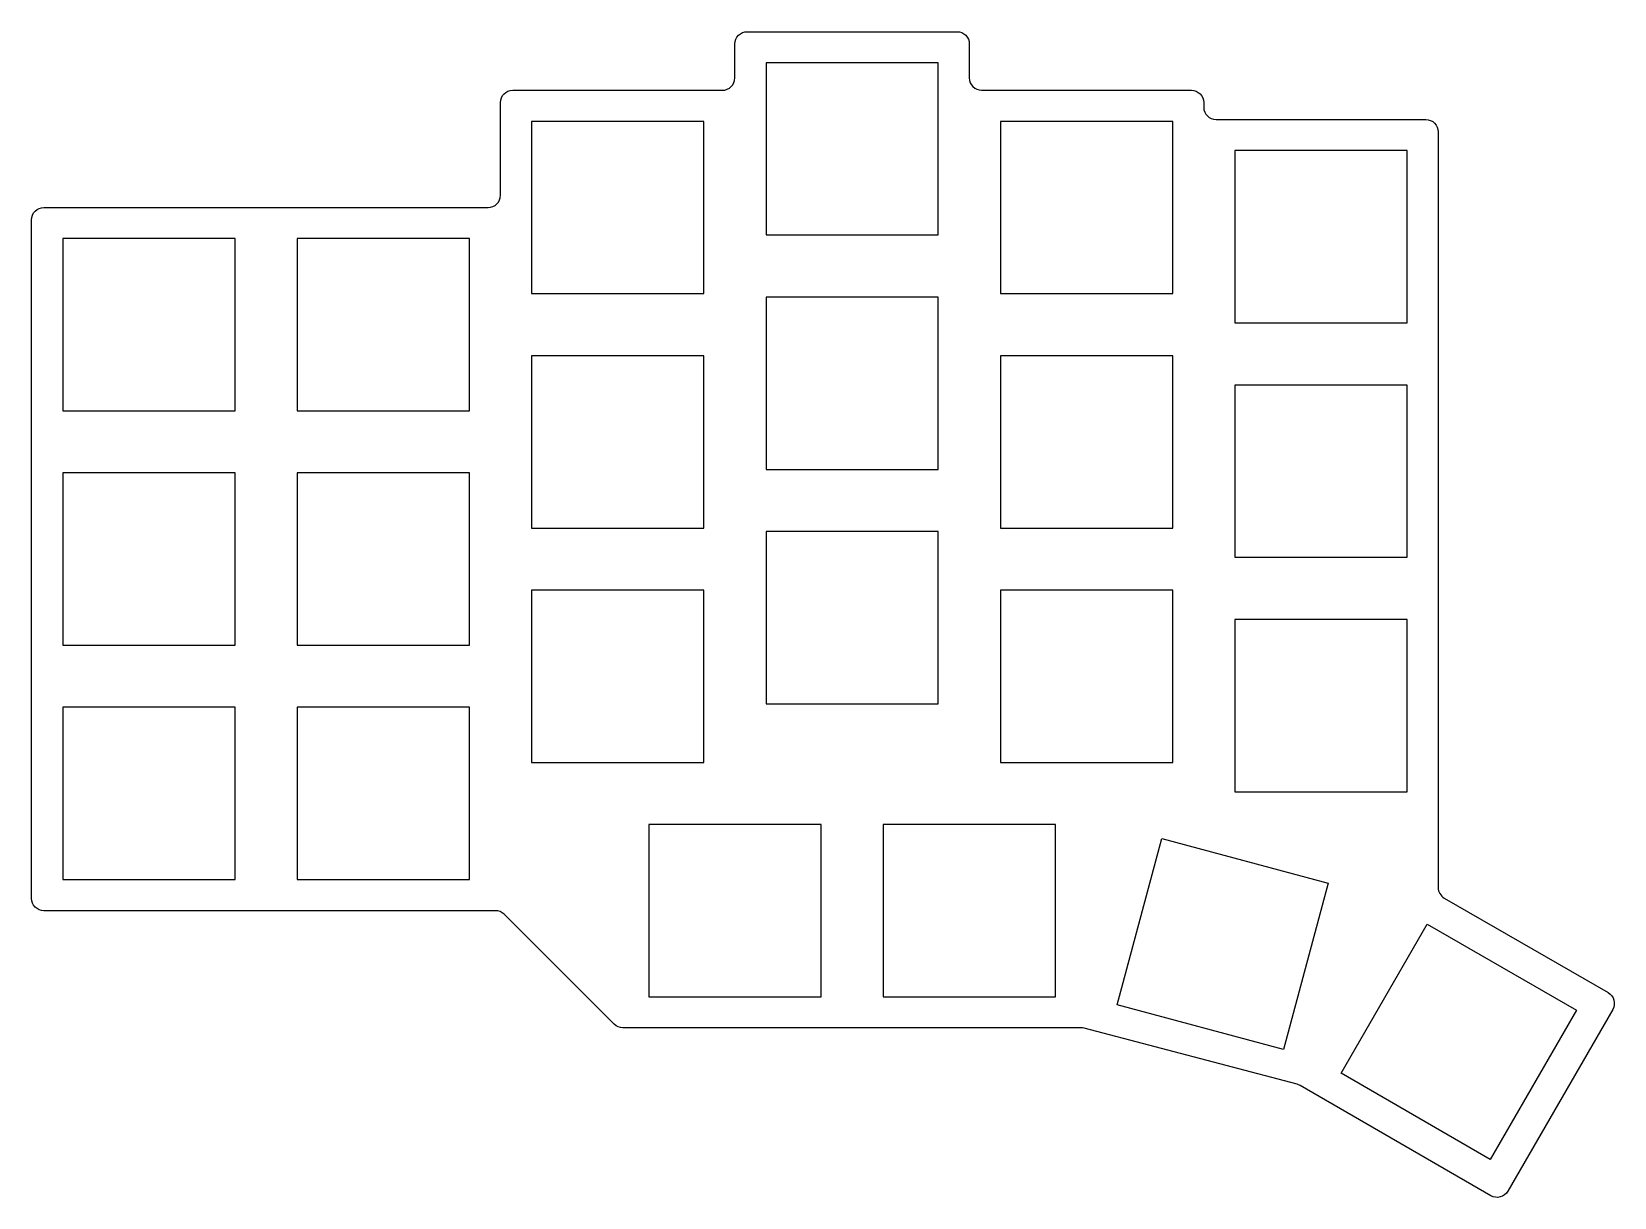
# Model space of a CAD drawing. Header units: millimetres. Extents: x 0 to 129, y 1 to 95.
import ezdxf

# ---------------------------------------------------------------- set-up
doc = ezdxf.new("R2010")
doc.units = ezdxf.units.MM
doc.layers.get('0').update_dxf_attribs({"linetype": 'CONTINUOUS'})

msp = doc.modelspace()

# ---------------------------------------------------------------- linework, layer by layer
msp.add_lwpolyline([(85.37, 14.37), (48.13, 14.37, -0.198903), (47.43, 14.66), (38.49, 23.6, 0.198903), (37.78, 23.89), (1.09, 23.89, -0.414214), (0.09, 24.89), (0.09, 80.04, -0.414214), (1.09, 81.04), (37.19, 81.04, 0.414192), (38.19, 82.04), (38.19, 89.57, -0.414192), (39.19, 90.57), (56.24, 90.57, 0.414214), (57.24, 91.57), (57.24, 94.33, -0.414214), (58.24, 95.33), (75.29, 95.33, -0.414171), (76.29, 94.33), (76.29, 91.57, 0.414171), (77.29, 90.57), (94.34, 90.57, -0.414127), (95.34, 89.57), (95.34, 89.19, 0.414127), (96.34, 88.19), (113.39, 88.19, -0.414214), (114.39, 87.19), (114.39, 25.78, 0.267972), (114.89, 24.91), (128.21, 17.23, -0.414242), (128.57, 15.86), (120.05, 1.09, -0.414196), (118.68, 0.73), (103.17, 9.69, 0.066672), (102.92, 9.79), (85.63, 14.34, 0.064402)], format="xyb", close=True)
for points in [[(59.77, 78.81), (73.77, 78.81), (73.77, 92.81), (59.77, 92.81)], [(40.72, 88.04), (40.72, 74.04), (54.72, 74.04), (54.72, 88.04)], [(78.82, 88.04), (78.82, 74.04), (92.82, 74.04), (92.82, 88.04)], [(111.87, 71.66), (111.87, 85.66), (97.87, 85.66), (97.87, 71.66)], [(2.62, 78.52), (2.62, 64.52), (16.62, 64.52), (16.62, 78.52)], [(35.67, 64.52), (35.67, 78.52), (21.67, 78.52), (21.67, 64.52)], [(59.77, 73.76), (59.77, 59.76), (73.77, 59.76), (73.77, 73.76)], [(54.72, 54.99), (54.72, 68.99), (40.72, 68.99), (40.72, 54.99)], [(78.82, 68.99), (78.82, 54.99), (92.82, 54.99), (92.82, 68.99)], [(97.87, 66.61), (97.87, 52.61), (111.87, 52.61), (111.87, 66.61)], [(2.62, 45.47), (16.62, 45.47), (16.62, 59.47), (2.62, 59.47)], [(35.67, 45.47), (35.67, 59.47), (21.67, 59.47), (21.67, 45.47)], [(59.77, 54.71), (59.77, 40.71), (73.77, 40.71), (73.77, 54.71)], [(54.72, 49.94), (40.72, 49.94), (40.72, 35.94), (54.72, 35.94)], [(92.82, 49.94), (78.82, 49.94), (78.82, 35.94), (92.82, 35.94)], [(111.87, 33.56), (111.87, 47.56), (97.87, 47.56), (97.87, 33.56)], [(2.62, 26.42), (16.62, 26.42), (16.62, 40.42), (2.62, 40.42)], [(21.67, 26.42), (35.67, 26.42), (35.67, 40.42), (21.67, 40.42)], [(50.24, 16.89), (64.24, 16.89), (64.24, 30.89), (50.24, 30.89)], [(83.29, 30.89), (69.29, 30.89), (69.29, 16.89), (83.29, 16.89)], [(88.3, 16.23), (91.93, 29.75), (105.45, 26.13), (101.83, 12.61)], [(113.5, 22.8), (125.62, 15.8), (118.62, 3.68), (106.5, 10.68)]]:
    msp.add_lwpolyline(points, close=True)

doc.saveas('drawing.dxf')
